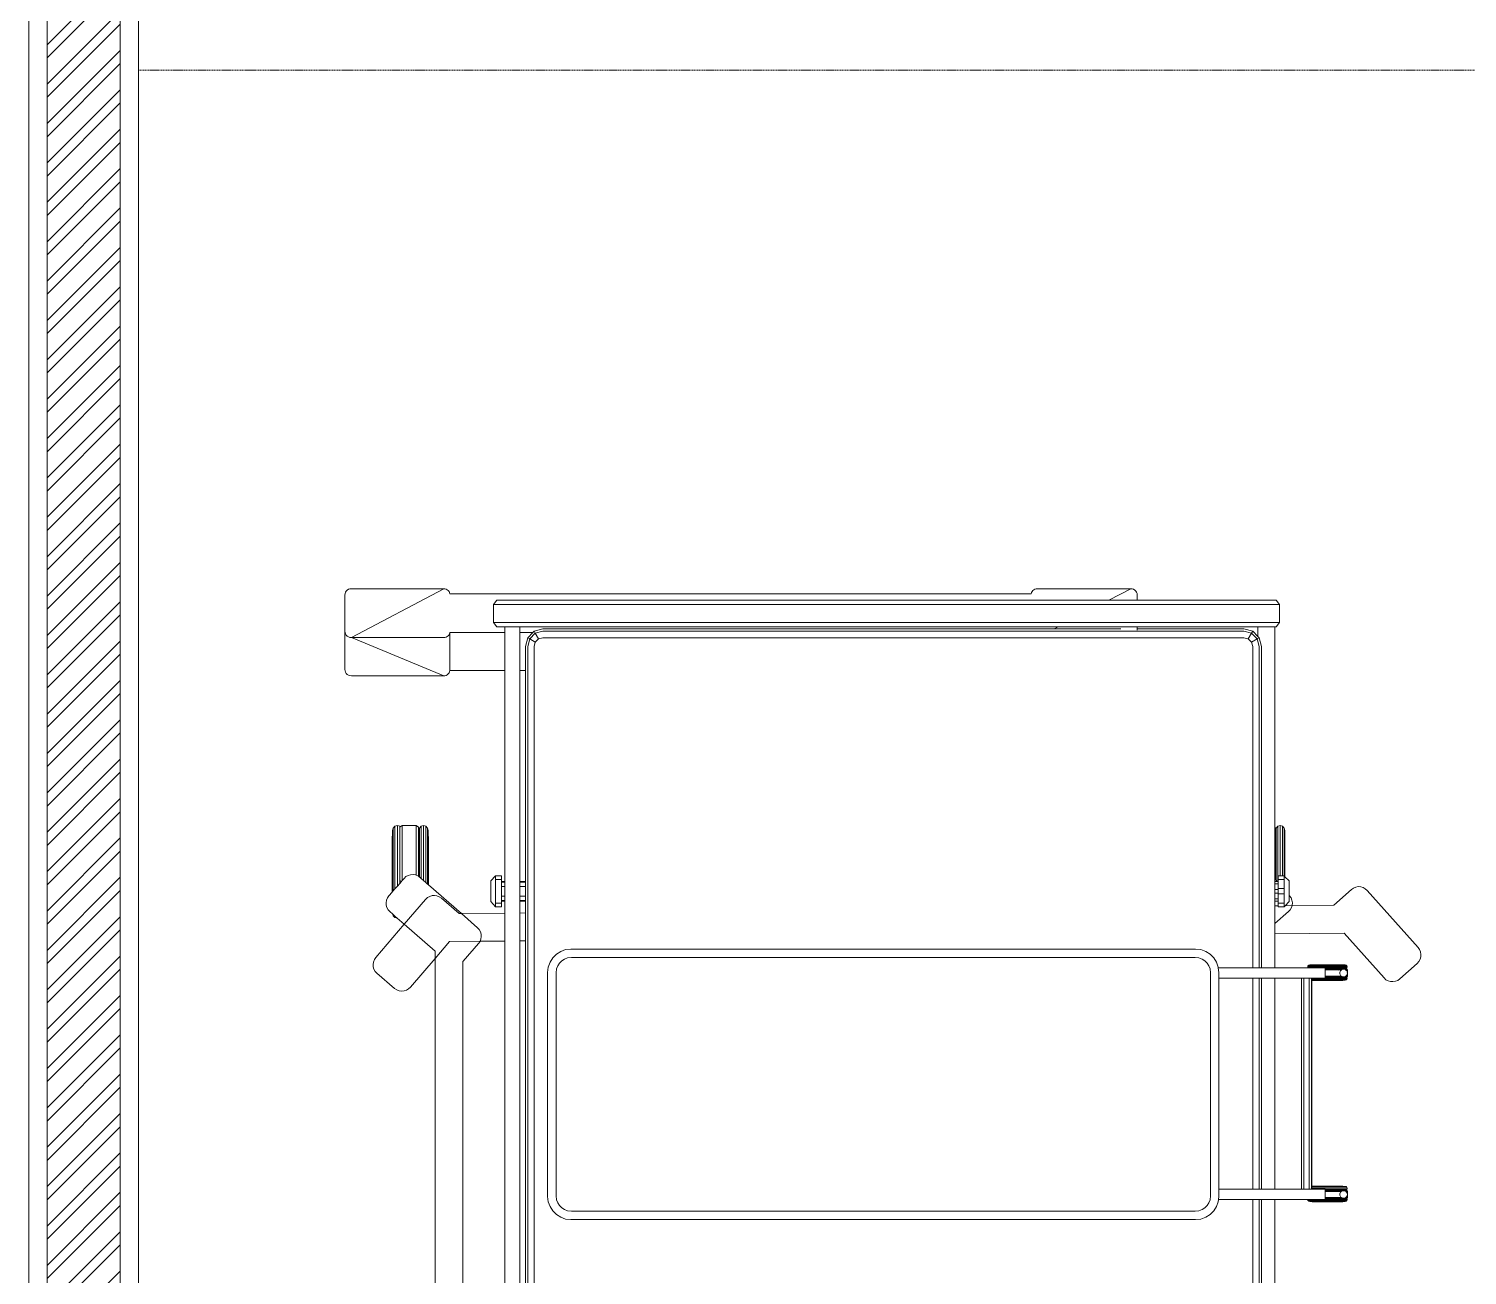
# Model space of a CAD drawing. Header units: millimetres. Extents: x -280308 to 6402717, y -14 to 2073074.
# Drawn here: x -24617 to -22648, y 408299 to 410005 of the extents above; entities that cross this region are included whole.
import ezdxf

# ---------------------------------------------------------------- set-up
doc = ezdxf.new("R2010")
doc.units = ezdxf.units.MM
doc.linetypes.add('DASHED2', pattern=[0.375, 0.25, -0.125])
doc.layers.get('0').update_dxf_attribs({"lineweight": 0})
for name, color, linetype, lineweight in [('A-ALINE-3', 111, 'Continuous', 15), ('A-ALINE-6', 117, 'Continuous', 9), ('A-FURN-EQPM', 177, 'Continuous', 0)]:
    doc.layers.add(name, color=color, linetype=linetype, lineweight=lineweight)
doc.layers.add('A-FILL-1', color=7, linetype='Continuous', lineweight=0, true_color=0x454545)

# ---------------------------------------------------------------- blocks, each defined once
blk = doc.blocks.new('A$C7a9db0a0')
at = {"layer": 'A-FILL-1', "ltscale": 0.25}
h = blk.add_hatch(dxfattribs=at)
h.set_pattern_fill('ANSI32', color=256, scale=4, angle=180)
h.set_pattern_definition([(225, (126101.01, -40282.77), (26.940768, -26.940768), []), (225, (126083.05, -40282.77), (26.940768, -26.940768), [])])
h.paths.add_polyline_path([(21422.8, -19361), (21422.8, -15261), (21522.8, -15261), (21522.8, -19361)])
at = {"color": 0, "linetype": 'DASHED2', "lineweight": -2, "ltscale": 6}
blk.add_lwpolyline([(23517.8, -16311), (21547.8, -16311), (21547.8, -19361), (23517.8, -19361)], close=True, dxfattribs=at)
at = {"layer": 'A-ALINE-3', "linetype": 'Continuous'}
blk.add_lwpolyline([(21422.8, -19361), (21422.8, -15261), (21522.8, -15261), (21522.8, -19361)], close=True, dxfattribs=at)
at = {"layer": 'A-ALINE-6'}
blk.add_lwpolyline([(21397.8, -19361), (21397.8, -15261), (21547.8, -15261), (21547.8, -19361)], close=True, dxfattribs=at)
blk = doc.blocks.new('A$C872eac23')
at = {"color": 0, "linetype": 'ByBlock', "lineweight": -2}
for p, q in [((-0.4909, -2.1111), (-0.4909, -0.0817)), ((-0.4821, -2.1111), (-0.4821, -0.0817)), ((0.5013, -0.0817), (0.5013, -1.3546)), ((0.5101, -0.0817), (0.5101, -1.3546)), ((0.5133, -0.0817), (0.5133, -1.3546)), ((-0.5224, -0.4326), (-0.5224, -1.7081)), ((-0.5019, -0.4326), (-0.5019, -1.7083)), ((-0.4941, -0.4326), (-0.4941, -1.7084)), ((-0.6176, -0.543), (-0.6176, -1.6843)), ((0.5317, -1.3546), (0.5317, -1.1233)), ((-0.5795, -1.2092), (-0.5795, -1.6803)), ((-0.4566, -1.3388), (-0.4516, -1.3338)), ((-0.4516, -1.3338), (-0.4457, -1.3301)), ((-0.4457, -1.3301), (-0.439, -1.3277)), ((-0.439, -1.3277), (-0.4317, -1.3268)), ((-0.431, -1.3383), (-0.4364, -1.3389)), ((-0.4317, -1.3268), (0.4231, -1.3268)), ((0.4225, -1.3383), (-0.431, -1.3383)), ((0.4278, -1.3389), (0.4225, -1.3383)), ((0.4231, -1.3268), (0.4304, -1.3277)), ((0.4304, -1.3277), (0.4371, -1.3301)), ((0.4371, -1.3301), (0.443, -1.3338)), ((0.443, -1.3338), (0.448, -1.3388)), ((-0.4636, -1.3587), (-0.4627, -1.3514)), ((-0.4627, -1.3514), (-0.4603, -1.3447)), ((-0.4603, -1.3447), (-0.4566, -1.3388)), ((-0.4514, -1.354), (-0.4521, -1.3593)), ((-0.4499, -1.3498), (-0.4514, -1.354)), ((-0.4475, -1.346), (-0.4499, -1.3498)), ((-0.4444, -1.3429), (-0.4475, -1.346)), ((-0.4406, -1.3405), (-0.4444, -1.3429)), ((-0.4364, -1.3389), (-0.4406, -1.3405)), ((0.432, -1.3405), (0.4278, -1.3389)), ((0.4358, -1.3429), (0.432, -1.3405)), ((0.4389, -1.346), (0.4358, -1.3429)), ((0.4413, -1.3498), (0.4389, -1.346)), ((0.4429, -1.354), (0.4413, -1.3498)), ((0.4435, -1.3593), (0.4429, -1.354)), ((0.448, -1.3388), (0.4517, -1.3447)), ((0.4517, -1.3447), (0.4541, -1.3514)), ((0.4545, -1.3546), (0.4541, -1.3514)), ((0.4545, -1.3546), (0.455, -1.3587)), ((0.5013, -1.3546), (0.4545, -1.3546)), ((0.5101, -1.3546), (0.5013, -1.3546)), ((0.5133, -1.3546), (0.5101, -1.3546)), ((0.5317, -1.3546), (0.5133, -1.3546)), ((0.5767, -1.3546), (0.5317, -1.3546)), ((0.577, -1.353), (0.5766, -1.3544)), ((0.5766, -1.3544), (0.5767, -1.3546)), ((0.5821, -1.3544), (0.5766, -1.3544)), ((0.582, -1.3546), (0.5767, -1.3546)), ((0.578, -1.352), (0.577, -1.353)), ((0.577, -1.353), (0.6302, -1.353)), ((0.5781, -1.352), (0.578, -1.352)), ((0.5793, -1.3517), (0.5781, -1.352)), ((0.5781, -1.352), (0.629, -1.352)), ((0.5828, -1.3517), (0.5793, -1.3517)), ((0.582, -1.3546), (0.5821, -1.3544)), ((0.5822, -1.3546), (0.582, -1.3546)), ((0.5821, -1.3544), (0.5822, -1.3544)), ((0.5822, -1.3544), (0.6306, -1.3543)), ((0.5822, -1.3544), (0.5822, -1.3546)), ((0.5822, -1.3546), (0.6005, -1.3546)), ((0.583, -1.3513), (0.5828, -1.3517)), ((0.5828, -1.3517), (0.6247, -1.3516)), ((0.6245, -1.3512), (0.583, -1.3513)), ((0.6005, -1.3546), (0.6005, -1.3557)), ((0.6005, -1.3557), (0.6005, -1.356)), ((0.6005, -1.3557), (0.6302, -1.3557)), ((0.6005, -1.356), (0.6005, -1.3572)), ((0.6005, -1.3572), (0.6005, -1.3654)), ((0.6189, -1.3572), (0.6005, -1.3572)), ((0.6085, -1.3559), (0.6099, -1.3559)), ((0.6129, -1.3559), (0.6149, -1.3559)), ((0.617, -1.3559), (0.6191, -1.3559)), ((0.6189, -1.3572), (0.6227, -1.3571)), ((0.6271, -1.3559), (0.6205, -1.3559)), ((0.6214, -1.3584), (0.622, -1.3576)), ((0.622, -1.3576), (0.6227, -1.3571)), ((0.6227, -1.3571), (0.6228, -1.357)), ((0.6228, -1.357), (0.6237, -1.3565)), ((0.6237, -1.3565), (0.6247, -1.3562)), ((0.6247, -1.3516), (0.6245, -1.3512)), ((0.6247, -1.3516), (0.6277, -1.3516)), ((0.6247, -1.3562), (0.6257, -1.3561)), ((0.6257, -1.3561), (0.6267, -1.3562)), ((0.6257, -1.3561), (0.6257, -1.3561)), ((0.6267, -1.3562), (0.6277, -1.3565)), ((0.6287, -1.3559), (0.6275, -1.3559)), ((0.6277, -1.3516), (0.6278, -1.3516)), ((0.6277, -1.3516), (0.6277, -1.3516)), ((0.6277, -1.3565), (0.6286, -1.357)), ((0.6278, -1.3516), (0.629, -1.352)), ((0.6288, -1.3572), (0.6286, -1.357)), ((0.6288, -1.3572), (0.6289, -1.3572)), ((0.6288, -1.3572), (0.6293, -1.3576)), ((0.6289, -1.3572), (0.6293, -1.3576)), ((0.6289, -1.3572), (0.631, -1.3572)), ((0.629, -1.352), (0.6292, -1.352)), ((0.6291, -1.3559), (0.6297, -1.3559)), ((0.6292, -1.352), (0.6302, -1.353)), ((0.6293, -1.3576), (0.63, -1.3584)), ((0.63, -1.3559), (0.6298, -1.3559)), ((0.6302, -1.3557), (0.63, -1.3559)), ((0.6301, -1.3559), (0.63, -1.3559)), ((0.6305, -1.3593), (0.63, -1.3584)), ((0.631, -1.3572), (0.6301, -1.3559)), ((0.6302, -1.353), (0.6306, -1.3543)), ((0.6306, -1.3543), (0.6302, -1.3557)), ((0.631, -1.3572), (0.631, -1.3654)), ((-0.4636, -1.6652), (-0.4636, -1.3587)), ((-0.4521, -1.3593), (-0.4521, -1.6646)), ((0.4435, -1.6646), (0.4435, -1.3593)), ((0.455, -1.3587), (0.455, -1.3687)), ((0.455, -1.6575), (0.455, -1.3687)), ((0.455, -1.3687), (0.5013, -1.3687)), ((0.5013, -1.6575), (0.5013, -1.3687)), ((0.5013, -1.3687), (0.5101, -1.3687)), ((0.5101, -1.6575), (0.5101, -1.3687)), ((0.5101, -1.3687), (0.5133, -1.3687)), ((0.5133, -1.6575), (0.5133, -1.3687)), ((0.5133, -1.3687), (0.5317, -1.3687)), ((0.5317, -1.6575), (0.5317, -1.3687)), ((0.5317, -1.3687), (0.5679, -1.3687)), ((0.5679, -1.3687), (0.5679, -1.6573)), ((0.5679, -1.3687), (0.5683, -1.3687)), ((0.5683, -1.3687), (0.5683, -1.6573)), ((0.5714, -1.3687), (0.5683, -1.3687)), ((0.5714, -1.3687), (0.5714, -1.6573)), ((0.5714, -1.3687), (0.5786, -1.3687)), ((0.5786, -1.3687), (0.5786, -1.6573)), ((0.5786, -1.3687), (0.5818, -1.3687)), ((0.5818, -1.3687), (0.5818, -1.6573)), ((0.5818, -1.3687), (0.5822, -1.3687)), ((0.5822, -1.3697), (0.5822, -1.3687)), ((0.5822, -1.3687), (0.6005, -1.3687)), ((0.5822, -1.3697), (0.6306, -1.3696)), ((0.5822, -1.3711), (0.5822, -1.3697)), ((0.5822, -1.3711), (0.6302, -1.371)), ((0.5822, -1.3721), (0.5822, -1.3711)), ((0.5822, -1.3721), (0.6291, -1.372)), ((0.5822, -1.3724), (0.5822, -1.3721)), ((0.5822, -1.6547), (0.5822, -1.3724)), ((0.5822, -1.3724), (0.583, -1.3724)), ((0.583, -1.3724), (0.583, -1.3725)), ((0.6246, -1.3724), (0.583, -1.3724)), ((0.583, -1.3725), (0.6245, -1.3725)), ((0.6005, -1.3654), (0.6005, -1.3667)), ((0.6189, -1.3654), (0.6005, -1.3654)), ((0.6005, -1.3667), (0.6005, -1.3669)), ((0.6005, -1.3667), (0.6253, -1.3667)), ((0.6005, -1.3669), (0.6005, -1.3673)), ((0.6005, -1.3669), (0.6253, -1.3669)), ((0.6005, -1.3673), (0.629, -1.3672)), ((0.6005, -1.3673), (0.6005, -1.3683)), ((0.6005, -1.3683), (0.6302, -1.3682)), ((0.6005, -1.3683), (0.6005, -1.3687)), ((0.6228, -1.3655), (0.6189, -1.3654)), ((0.6205, -1.3613), (0.6206, -1.3603)), ((0.6206, -1.3623), (0.6205, -1.3613)), ((0.6206, -1.3603), (0.6209, -1.3593)), ((0.6209, -1.3633), (0.6206, -1.3623)), ((0.6209, -1.3593), (0.6214, -1.3584)), ((0.6214, -1.3642), (0.6209, -1.3633)), ((0.6221, -1.3649), (0.6214, -1.3642)), ((0.6228, -1.3655), (0.6221, -1.3649)), ((0.6228, -1.3656), (0.6228, -1.3655)), ((0.6237, -1.3661), (0.6228, -1.3656)), ((0.6247, -1.3663), (0.6237, -1.3661)), ((0.6246, -1.3724), (0.6245, -1.3725)), ((0.6246, -1.3724), (0.6277, -1.3724)), ((0.6257, -1.3664), (0.6247, -1.3663)), ((0.6253, -1.3667), (0.6253, -1.3669)), ((0.6253, -1.3667), (0.6301, -1.3667)), ((0.6253, -1.3669), (0.6278, -1.3669)), ((0.6257, -1.3664), (0.6267, -1.3663)), ((0.6277, -1.3661), (0.6267, -1.3663)), ((0.6286, -1.3656), (0.6277, -1.3661)), ((0.6278, -1.3723), (0.6277, -1.3724)), ((0.6278, -1.3669), (0.629, -1.3672)), ((0.6279, -1.3724), (0.6278, -1.3723)), ((0.6291, -1.372), (0.6279, -1.3724)), ((0.6286, -1.3656), (0.6289, -1.3654)), ((0.6288, -1.3654), (0.6286, -1.3656)), ((0.6294, -1.3649), (0.6288, -1.3654)), ((0.6288, -1.3654), (0.6289, -1.3654)), ((0.6289, -1.3654), (0.6304, -1.3654)), ((0.629, -1.3672), (0.6292, -1.3672)), ((0.6291, -1.372), (0.6292, -1.372)), ((0.6292, -1.3672), (0.6302, -1.3682)), ((0.6302, -1.371), (0.6292, -1.372)), ((0.63, -1.3641), (0.6294, -1.3649)), ((0.6305, -1.3633), (0.63, -1.3641)), ((0.631, -1.3654), (0.6301, -1.3667)), ((0.6302, -1.3682), (0.6306, -1.3696)), ((0.6306, -1.3696), (0.6302, -1.371)), ((0.631, -1.3654), (0.6304, -1.3654)), ((0.6308, -1.3603), (0.6305, -1.3593)), ((0.6308, -1.3623), (0.6305, -1.3633)), ((0.6309, -1.3613), (0.6308, -1.3603)), ((0.6308, -1.3623), (0.6309, -1.3613)), ((-0.6972, -1.664), (-0.673, -1.6432)), ((-0.673, -1.6432), (-0.6701, -1.6413)), ((-0.6701, -1.6413), (-0.6669, -1.64)), ((-0.6669, -1.64), (-0.6636, -1.6396)), ((-0.6636, -1.6396), (-0.6602, -1.6398)), ((-0.6602, -1.6398), (-0.657, -1.6408)), ((-0.657, -1.6408), (-0.654, -1.6425)), ((-0.654, -1.6425), (-0.6514, -1.6449)), ((-0.6514, -1.6449), (-0.6176, -1.6843)), ((0.6837, -1.6552), (0.6867, -1.6536)), ((0.6867, -1.6536), (0.69, -1.6527)), ((0.69, -1.6527), (0.6933, -1.6525)), ((0.6933, -1.6525), (0.6967, -1.653)), ((0.6967, -1.653), (0.6999, -1.6543)), ((-0.7025, -1.6761), (-0.7023, -1.6728)), ((-0.7023, -1.6728), (-0.7013, -1.6695)), ((-0.7013, -1.6695), (-0.6996, -1.6665)), ((-0.6996, -1.6665), (-0.6972, -1.664)), ((-0.4627, -1.6725), (-0.4636, -1.6652)), ((-0.4603, -1.6793), (-0.4627, -1.6725)), ((-0.4521, -1.6646), (-0.4514, -1.6699)), ((-0.4514, -1.6699), (-0.4499, -1.6742)), ((0.4413, -1.6742), (0.4429, -1.6699)), ((0.4429, -1.6699), (0.4435, -1.6646)), ((0.4541, -1.6725), (0.4517, -1.6793)), ((0.4541, -1.6725), (0.4542, -1.6716)), ((0.455, -1.6652), (0.4542, -1.6716)), ((0.4542, -1.6716), (0.5013, -1.6716)), ((0.455, -1.6575), (0.455, -1.6652)), ((0.5013, -1.6575), (0.455, -1.6575)), ((0.5101, -1.6575), (0.5013, -1.6575)), ((0.5013, -2.1111), (0.5013, -1.6716)), ((0.5013, -1.6716), (0.5101, -1.6716)), ((0.5133, -1.6575), (0.5101, -1.6575)), ((0.5101, -2.1111), (0.5101, -1.6716)), ((0.5101, -1.6716), (0.5133, -1.6716)), ((0.5317, -1.6575), (0.5133, -1.6575)), ((0.5133, -2.1111), (0.5133, -1.6716)), ((0.5133, -1.6716), (0.5317, -1.6716)), ((0.5766, -1.6575), (0.5317, -1.6575)), ((0.5317, -1.7181), (0.5317, -1.6716)), ((0.5769, -1.6716), (0.5317, -1.6716)), ((0.5679, -1.6573), (0.5683, -1.6573)), ((0.5714, -1.6573), (0.5683, -1.6573)), ((0.5714, -1.6573), (0.5766, -1.6573)), ((0.5766, -1.6573), (0.5766, -1.6574)), ((0.5766, -1.6573), (0.5786, -1.6573)), ((0.5766, -1.6574), (0.5766, -1.6575)), ((0.5766, -1.6574), (0.5821, -1.6574)), ((0.5821, -1.6575), (0.5766, -1.6575)), ((0.5769, -1.6716), (0.5766, -1.6727)), ((0.5766, -1.6727), (0.6306, -1.6726)), ((0.5766, -1.6727), (0.577, -1.6741)), ((0.5769, -1.6716), (0.6005, -1.6716)), ((0.5818, -1.6573), (0.5786, -1.6573)), ((0.5818, -1.6573), (0.5822, -1.6573)), ((0.5821, -1.6575), (0.5821, -1.6574)), ((0.5821, -1.6574), (0.5822, -1.6574)), ((0.5822, -1.6575), (0.5821, -1.6575)), ((0.5822, -1.655), (0.5822, -1.6547)), ((0.5822, -1.6547), (0.5828, -1.6547)), ((0.5822, -1.656), (0.5822, -1.655)), ((0.5822, -1.655), (0.629, -1.655)), ((0.5822, -1.6573), (0.5822, -1.656)), ((0.5822, -1.656), (0.6302, -1.656)), ((0.5822, -1.6574), (0.6306, -1.6573)), ((0.5822, -1.6574), (0.5822, -1.6575)), ((0.5822, -1.6575), (0.6005, -1.6575)), ((0.583, -1.6543), (0.5828, -1.6547)), ((0.5828, -1.6547), (0.6247, -1.6546)), ((0.6245, -1.6542), (0.583, -1.6543)), ((0.6005, -1.6575), (0.6005, -1.6587)), ((0.6005, -1.6587), (0.6005, -1.659)), ((0.6005, -1.6587), (0.6302, -1.6587)), ((0.6005, -1.659), (0.6005, -1.6602)), ((0.6005, -1.6602), (0.6005, -1.6685)), ((0.6189, -1.6602), (0.6005, -1.6602)), ((0.6189, -1.6684), (0.6005, -1.6685)), ((0.6005, -1.6685), (0.6005, -1.6697)), ((0.6005, -1.6697), (0.6005, -1.6699)), ((0.6005, -1.6697), (0.6253, -1.6697)), ((0.6005, -1.6699), (0.6005, -1.6703)), ((0.6005, -1.6699), (0.6253, -1.6699)), ((0.6005, -1.6703), (0.6005, -1.6713)), ((0.6005, -1.6703), (0.629, -1.6703)), ((0.6005, -1.6713), (0.6005, -1.6716)), ((0.6005, -1.6713), (0.6302, -1.6713)), ((0.6085, -1.659), (0.6099, -1.659)), ((0.6129, -1.659), (0.6149, -1.659)), ((0.617, -1.6589), (0.6191, -1.6589)), ((0.6189, -1.6602), (0.6227, -1.6601)), ((0.6228, -1.6685), (0.6189, -1.6684)), ((0.6271, -1.6589), (0.6205, -1.6589)), ((0.6205, -1.6643), (0.6206, -1.6633)), ((0.6206, -1.6653), (0.6205, -1.6643)), ((0.6206, -1.6633), (0.6209, -1.6623)), ((0.6209, -1.6663), (0.6206, -1.6653)), ((0.6209, -1.6623), (0.6214, -1.6614)), ((0.6214, -1.6672), (0.6209, -1.6663)), ((0.6214, -1.6614), (0.622, -1.6606)), ((0.6221, -1.668), (0.6214, -1.6672)), ((0.622, -1.6606), (0.6227, -1.6601)), ((0.6228, -1.6685), (0.6221, -1.668)), ((0.6227, -1.6601), (0.6228, -1.66)), ((0.6228, -1.66), (0.6237, -1.6595)), ((0.6228, -1.6686), (0.6228, -1.6685)), ((0.6237, -1.6691), (0.6228, -1.6686)), ((0.6237, -1.6595), (0.6247, -1.6592)), ((0.6247, -1.6694), (0.6237, -1.6691)), ((0.6247, -1.6546), (0.6245, -1.6542)), ((0.6247, -1.6546), (0.6277, -1.6546)), ((0.6247, -1.6592), (0.6257, -1.6591)), ((0.6257, -1.6695), (0.6247, -1.6694)), ((0.6253, -1.6697), (0.6253, -1.6699)), ((0.6253, -1.6697), (0.6301, -1.6697)), ((0.6253, -1.6699), (0.6277, -1.6699)), ((0.6257, -1.6591), (0.6267, -1.6592)), ((0.6257, -1.6591), (0.6257, -1.6591)), ((0.6257, -1.6695), (0.6267, -1.6694)), ((0.6263, -1.719), (0.6811, -1.6576)), ((0.6267, -1.6592), (0.6277, -1.6595)), ((0.6277, -1.6691), (0.6267, -1.6694)), ((0.6287, -1.6589), (0.6275, -1.6589)), ((0.6277, -1.6546), (0.6278, -1.6546)), ((0.6277, -1.6546), (0.6277, -1.6546)), ((0.6277, -1.6595), (0.6286, -1.66)), ((0.6286, -1.6686), (0.6277, -1.6691)), ((0.6278, -1.6699), (0.6277, -1.6699)), ((0.6278, -1.6546), (0.629, -1.655)), ((0.6278, -1.6699), (0.6278, -1.6699)), ((0.6278, -1.6699), (0.629, -1.6703)), ((0.6288, -1.6602), (0.6286, -1.66)), ((0.6286, -1.6686), (0.6289, -1.6684)), ((0.6288, -1.6684), (0.6286, -1.6686)), ((0.6288, -1.6602), (0.6289, -1.6602)), ((0.6288, -1.6602), (0.6293, -1.6606)), ((0.6294, -1.6679), (0.6288, -1.6684)), ((0.6288, -1.6684), (0.6289, -1.6684)), ((0.6289, -1.6602), (0.6293, -1.6606)), ((0.6289, -1.6602), (0.631, -1.6602)), ((0.6289, -1.6684), (0.6304, -1.6684)), ((0.6292, -1.655), (0.629, -1.655)), ((0.629, -1.6703), (0.6292, -1.6703)), ((0.6291, -1.6589), (0.6297, -1.6589)), ((0.6292, -1.655), (0.6302, -1.656)), ((0.6292, -1.6703), (0.6302, -1.6713)), ((0.6293, -1.6606), (0.63, -1.6614)), ((0.63, -1.6672), (0.6294, -1.6679)), ((0.63, -1.6589), (0.6298, -1.6589)), ((0.6302, -1.6587), (0.63, -1.6589)), ((0.6301, -1.6589), (0.63, -1.6589)), ((0.6305, -1.6623), (0.63, -1.6614)), ((0.6305, -1.6663), (0.63, -1.6672)), ((0.631, -1.6602), (0.6301, -1.6589)), ((0.631, -1.6684), (0.6301, -1.6697)), ((0.6302, -1.656), (0.6306, -1.6573)), ((0.6306, -1.6573), (0.6302, -1.6587)), ((0.6302, -1.6713), (0.6306, -1.6726)), ((0.6306, -1.6726), (0.6302, -1.674)), ((0.631, -1.6684), (0.6304, -1.6684)), ((0.6308, -1.6633), (0.6305, -1.6623)), ((0.6308, -1.6653), (0.6305, -1.6663)), ((0.6309, -1.6643), (0.6308, -1.6633)), ((0.6308, -1.6653), (0.6309, -1.6643)), ((0.631, -1.6602), (0.631, -1.6684)), ((0.6811, -1.6576), (0.6837, -1.6552)), ((0.6999, -1.6543), (0.7028, -1.6563)), ((0.7028, -1.6563), (0.7265, -1.6775)), ((-0.702, -1.6794), (-0.7025, -1.6761)), ((-0.7008, -1.6827), (-0.702, -1.6794)), ((-0.6988, -1.6856), (-0.7008, -1.6827)), ((-0.6598, -1.731), (-0.6988, -1.6856)), ((-0.6176, -1.6843), (-0.5978, -1.7074)), ((-0.6176, -1.6941), (-0.6176, -1.6843)), ((-0.5795, -1.6803), (-0.5794, -1.6804)), ((-0.5794, -1.6804), (-0.5793, -1.6805)), ((-0.5794, -1.6804), (-0.5794, -1.6804)), ((-0.5793, -1.6805), (-0.5792, -1.6806)), ((-0.5792, -1.6806), (-0.5791, -1.6807)), ((-0.5792, -1.6806), (-0.5792, -1.6806)), ((-0.5791, -1.6807), (-0.5581, -1.7047)), ((-0.5791, -1.6807), (-0.5791, -1.6807)), ((-0.4566, -1.6852), (-0.4603, -1.6793)), ((-0.4516, -1.6901), (-0.4566, -1.6852)), ((-0.4457, -1.6939), (-0.4516, -1.6901)), ((-0.4499, -1.6742), (-0.4475, -1.6779)), ((-0.4475, -1.6779), (-0.4444, -1.6811)), ((-0.4444, -1.6811), (-0.4406, -1.6835)), ((-0.4406, -1.6835), (-0.4364, -1.685)), ((-0.4364, -1.685), (-0.431, -1.6856)), ((-0.431, -1.6856), (0.4225, -1.6856)), ((0.4225, -1.6856), (0.4278, -1.685)), ((0.4278, -1.685), (0.432, -1.6835)), ((0.432, -1.6835), (0.4358, -1.6811)), ((0.4358, -1.6811), (0.4389, -1.6779)), ((0.443, -1.6901), (0.4371, -1.6939)), ((0.4389, -1.6779), (0.4413, -1.6742)), ((0.448, -1.6852), (0.443, -1.6901)), ((0.4517, -1.6793), (0.448, -1.6852)), ((0.577, -1.6741), (0.6302, -1.674)), ((0.577, -1.6741), (0.578, -1.6751)), ((0.5782, -1.6751), (0.578, -1.6751)), ((0.5782, -1.6751), (0.6291, -1.675)), ((0.5782, -1.6751), (0.5794, -1.6754)), ((0.5794, -1.6754), (0.583, -1.6754)), ((0.583, -1.6754), (0.583, -1.6756)), ((0.583, -1.6754), (0.6246, -1.6754)), ((0.583, -1.6756), (0.6245, -1.6755)), ((0.6246, -1.6754), (0.6245, -1.6755)), ((0.6246, -1.6754), (0.6279, -1.6754)), ((0.6291, -1.675), (0.6279, -1.6754)), ((0.6292, -1.675), (0.6291, -1.675)), ((0.6302, -1.674), (0.6292, -1.675)), ((0.7265, -1.6775), (0.7288, -1.6801)), ((0.7288, -1.6801), (0.7305, -1.6831)), ((0.7311, -1.6931), (0.7298, -1.6963)), ((0.7305, -1.6831), (0.7314, -1.6864)), ((0.7316, -1.6898), (0.7311, -1.6931)), ((0.7314, -1.6864), (0.7316, -1.6898)), ((-0.6598, -1.731), (-0.6176, -1.6941)), ((-0.5978, -1.7074), (-0.556, -1.7078)), ((-0.5581, -1.7047), (-0.5561, -1.7076)), ((-0.5561, -1.7076), (-0.556, -1.7078)), ((-0.5224, -1.7081), (-0.556, -1.7078)), ((-0.556, -1.7078), (-0.5549, -1.7108)), ((-0.5549, -1.7108), (-0.5544, -1.7141)), ((-0.5224, -1.7081), (-0.5224, -1.7462)), ((-0.5019, -1.7083), (-0.4941, -1.7084)), ((-0.5019, -1.7083), (-0.5019, -1.7464)), ((-0.4941, -1.7084), (-0.4941, -1.7465)), ((-0.439, -1.6963), (-0.4457, -1.6939)), ((-0.4317, -1.6971), (-0.439, -1.6963)), ((0.4231, -1.6971), (-0.4317, -1.6971)), ((0.4304, -1.6963), (0.4231, -1.6971)), ((0.4371, -1.6939), (0.4304, -1.6963)), ((0.7277, -1.6992), (0.658, -1.7773)), ((0.7298, -1.6963), (0.7277, -1.6992)), ((-0.6695, -1.7395), (-0.6598, -1.731)), ((-0.6306, -1.7651), (-0.6598, -1.731)), ((-0.5596, -1.7263), (-0.5817, -1.7456)), ((-0.5572, -1.7237), (-0.5596, -1.7263)), ((-0.5555, -1.7207), (-0.5572, -1.7237)), ((-0.5546, -1.7175), (-0.5555, -1.7207)), ((-0.5544, -1.7141), (-0.5546, -1.7175)), ((0.5317, -1.7181), (0.6263, -1.719)), ((0.5317, -1.7319), (0.5317, -1.7181)), ((0.5317, -1.7319), (0.5504, -1.7483)), ((0.5317, -1.7563), (0.5317, -1.7319)), ((-0.6836, -1.7539), (-0.6819, -1.7509)), ((-0.6819, -1.7509), (-0.6796, -1.7483)), ((-0.6796, -1.7483), (-0.6754, -1.7447)), ((-0.6754, -1.7447), (-0.6749, -1.7426)), ((-0.6754, -1.7447), (-0.6749, -1.7442)), ((-0.6749, -1.7426), (-0.6726, -1.7403)), ((-0.6749, -1.7442), (-0.6726, -1.7421)), ((-0.6749, -1.7426), (-0.6749, -1.7442)), ((-0.6726, -1.7403), (-0.6695, -1.7395)), ((-0.6726, -1.7421), (-0.6695, -1.7395)), ((-0.6726, -1.7403), (-0.6726, -1.7421)), ((-0.5817, -1.7456), (-0.6268, -1.7851)), ((-0.5848, -1.746), (-0.609, -1.7667)), ((-0.5847, -1.7459), (-0.5848, -1.746)), ((-0.5848, -1.746), (-0.5848, -1.746)), ((-0.5846, -1.7458), (-0.5847, -1.7459)), ((-0.5847, -1.7459), (-0.5847, -1.7459)), ((-0.5845, -1.7457), (-0.5846, -1.7458)), ((-0.5844, -1.7456), (-0.5845, -1.7457)), ((-0.5845, -1.7457), (-0.5845, -1.7457)), ((-0.5817, -1.7456), (-0.5844, -1.7456)), ((-0.5817, -1.7456), (-0.5224, -1.7462)), ((-0.5224, -1.7462), (-0.5224, -1.7626)), ((-0.5019, -1.7464), (-0.4941, -1.7465)), ((-0.5019, -1.7464), (-0.5019, -1.7626)), ((-0.4941, -1.7465), (-0.4941, -1.7626)), ((0.5504, -1.7483), (0.5528, -1.7509)), ((0.5528, -1.7509), (0.5545, -1.7539)), ((-0.6848, -1.7605), (-0.6846, -1.7571)), ((-0.6843, -1.7638), (-0.6848, -1.7605)), ((-0.6846, -1.7571), (-0.6836, -1.7539)), ((-0.683, -1.767), (-0.6843, -1.7638)), ((-0.681, -1.7699), (-0.683, -1.767)), ((-0.6766, -1.775), (-0.681, -1.7699)), ((-0.628, -1.7675), (-0.6306, -1.7651)), ((-0.625, -1.7692), (-0.628, -1.7675)), ((-0.6218, -1.7702), (-0.625, -1.7692)), ((-0.6185, -1.7704), (-0.6218, -1.7702)), ((-0.6151, -1.77), (-0.6185, -1.7704)), ((-0.6119, -1.7687), (-0.6151, -1.77)), ((-0.609, -1.7667), (-0.6119, -1.7687)), ((-0.5348, -1.7551), (-0.5416, -1.762)), ((-0.5416, -1.762), (-0.5416, -1.7903)), ((-0.5267, -1.7551), (-0.5348, -1.7551)), ((-0.5348, -1.7551), (-0.5348, -1.76)), ((-0.5267, -1.76), (-0.5348, -1.76)), ((-0.5348, -1.76), (-0.5348, -1.7922)), ((-0.5267, -1.7551), (-0.5267, -1.76)), ((-0.5267, -1.7626), (-0.5267, -1.76)), ((-0.5224, -1.7626), (-0.5267, -1.7626)), ((-0.5267, -1.7626), (-0.5267, -1.7634)), ((-0.5267, -1.7634), (-0.5224, -1.7634)), ((-0.5267, -1.7694), (-0.5267, -1.7634)), ((-0.5224, -1.7694), (-0.5267, -1.7694)), ((-0.5267, -1.7694), (-0.5267, -1.7829)), ((-0.5224, -1.7626), (-0.5224, -1.7634)), ((-0.5224, -1.7634), (-0.5224, -1.7694)), ((-0.5224, -1.7694), (-0.5224, -1.7829)), ((-0.4941, -1.7626), (-0.5019, -1.7626)), ((-0.5019, -1.7634), (-0.5019, -1.7626)), ((-0.5019, -1.7634), (-0.4941, -1.7634)), ((-0.5019, -1.7694), (-0.5019, -1.7634)), ((-0.4941, -1.7694), (-0.5019, -1.7694)), ((-0.5019, -1.7829), (-0.5019, -1.7694)), ((-0.4941, -1.7626), (-0.4941, -1.7634)), ((-0.4941, -1.7634), (-0.4941, -1.7694)), ((-0.4941, -1.7694), (-0.4941, -1.7829)), ((0.5363, -1.7563), (0.5317, -1.7563)), ((0.5317, -1.7626), (0.5317, -1.7563)), ((0.5363, -1.7626), (0.5317, -1.7626)), ((0.5317, -1.7658), (0.5317, -1.7626)), ((0.5317, -1.7658), (0.5363, -1.7658)), ((0.5317, -1.7738), (0.5317, -1.7658)), ((0.5444, -1.7551), (0.5363, -1.7551)), ((0.5363, -1.7563), (0.5363, -1.7551)), ((0.5363, -1.76), (0.5363, -1.7563)), ((0.5363, -1.76), (0.5363, -1.7626)), ((0.5363, -1.76), (0.5444, -1.76)), ((0.5363, -1.7626), (0.5363, -1.7658)), ((0.5363, -1.7725), (0.5363, -1.7658)), ((0.5456, -1.7564), (0.5444, -1.7551)), ((0.5444, -1.7551), (0.5444, -1.76)), ((0.5444, -1.76), (0.5444, -1.7725)), ((0.5511, -1.762), (0.5456, -1.7564)), ((0.5552, -1.7565), (0.5456, -1.7564)), ((0.5511, -1.7708), (0.5511, -1.762)), ((0.5519, -1.7699), (0.5511, -1.7708)), ((0.5511, -1.7903), (0.5511, -1.7708)), ((0.5539, -1.767), (0.5519, -1.7699)), ((0.5551, -1.7638), (0.5539, -1.767)), ((0.5545, -1.7539), (0.5552, -1.7565)), ((0.5556, -1.7605), (0.5551, -1.7638)), ((0.5552, -1.7565), (0.6122, -1.757)), ((0.5552, -1.7565), (0.5554, -1.7571)), ((0.5554, -1.7571), (0.5556, -1.7605)), ((0.6122, -1.757), (0.6126, -1.7574)), ((0.6364, -1.7786), (0.6126, -1.7574)), ((-0.6758, -1.7759), (-0.6766, -1.775)), ((-0.6766, -1.775), (-0.6766, -1.851)), ((-0.6749, -1.7769), (-0.6758, -1.7759)), ((-0.6758, -1.8514), (-0.6758, -1.7759)), ((-0.6726, -1.7796), (-0.6749, -1.7769)), ((-0.6749, -1.8627), (-0.6749, -1.7769)), ((-0.6693, -1.7833), (-0.6726, -1.7796)), ((-0.6726, -1.8651), (-0.6726, -1.7796)), ((-0.6661, -1.7869), (-0.6693, -1.7833)), ((-0.6693, -1.7833), (-0.6693, -1.866)), ((-0.6656, -1.7875), (-0.6661, -1.7869)), ((-0.6661, -1.7869), (-0.6661, -1.8651)), ((-0.6627, -1.7909), (-0.6656, -1.7875)), ((-0.6656, -1.7912), (-0.6656, -1.7878)), ((-0.6601, -1.7938), (-0.6627, -1.7909)), ((-0.6627, -1.7909), (-0.6627, -1.8661)), ((-0.6335, -1.791), (-0.6367, -1.7938)), ((-0.6303, -1.7882), (-0.6335, -1.791)), ((-0.6335, -1.791), (-0.6335, -1.866)), ((-0.6279, -1.7861), (-0.6303, -1.7882)), ((-0.6303, -1.7882), (-0.6303, -1.8651)), ((-0.6271, -1.7854), (-0.6279, -1.7861)), ((-0.6279, -1.7861), (-0.6279, -1.8627)), ((-0.6268, -1.7851), (-0.6271, -1.7854)), ((-0.6271, -1.7854), (-0.6271, -1.8511)), ((-0.6268, -1.851), (-0.6268, -1.7851)), ((-0.5348, -1.7971), (-0.5416, -1.7903)), ((-0.5224, -1.7829), (-0.5267, -1.7829)), ((-0.5267, -1.7829), (-0.5267, -1.7888)), ((-0.5224, -1.7888), (-0.5267, -1.7888)), ((-0.5267, -1.7888), (-0.5267, -1.7896)), ((-0.5224, -1.7896), (-0.5267, -1.7896)), ((-0.5267, -1.7922), (-0.5267, -1.7896)), ((-0.5224, -1.7829), (-0.5224, -1.7888)), ((-0.5224, -1.7888), (-0.5224, -1.7896)), ((-0.5224, -1.7896), (-0.5224, -2.0781)), ((-0.4941, -1.7829), (-0.5019, -1.7829)), ((-0.5019, -1.7888), (-0.5019, -1.7829)), ((-0.4941, -1.7888), (-0.5019, -1.7888)), ((-0.5019, -1.7896), (-0.5019, -1.7888)), ((-0.4941, -1.7896), (-0.5019, -1.7896)), ((-0.5019, -1.7896), (-0.5019, -2.0781)), ((-0.4941, -1.7829), (-0.4941, -1.7888)), ((-0.4941, -1.7888), (-0.4941, -1.7896)), ((-0.4941, -1.7896), (-0.4941, -2.0781)), ((0.5317, -1.7738), (0.5363, -1.7738)), ((0.5317, -1.7785), (0.5317, -1.7738)), ((0.5317, -1.7785), (0.5363, -1.7785)), ((0.5317, -1.7865), (0.5317, -1.7785)), ((0.5317, -1.7865), (0.5363, -1.7865)), ((0.5317, -1.7896), (0.5317, -1.7865)), ((0.5317, -1.7896), (0.5346, -1.7896)), ((0.5317, -1.7929), (0.5317, -1.7896)), ((0.5333, -1.7912), (0.5324, -1.7922)), ((0.5346, -1.7896), (0.5333, -1.7912)), ((0.5333, -1.7912), (0.5333, -1.8627)), ((0.5346, -1.7896), (0.5356, -1.7896)), ((0.5356, -1.7896), (0.5363, -1.7896)), ((0.5356, -1.7896), (0.5356, -1.8651)), ((0.5363, -1.7725), (0.5444, -1.7725)), ((0.5363, -1.7738), (0.5363, -1.7725)), ((0.5363, -1.7785), (0.5363, -1.7738)), ((0.5363, -1.7798), (0.5363, -1.7785)), ((0.5363, -1.7798), (0.5444, -1.7798)), ((0.5363, -1.7865), (0.5363, -1.7798)), ((0.5363, -1.7865), (0.5363, -1.7896)), ((0.5363, -1.7896), (0.5363, -1.7922)), ((0.5444, -1.7798), (0.5444, -1.7725)), ((0.5444, -1.7798), (0.5444, -1.7922)), ((0.5455, -1.7959), (0.5511, -1.7903)), ((0.6393, -1.7806), (0.6364, -1.7786)), ((0.6424, -1.7819), (0.6393, -1.7806)), ((0.6458, -1.7825), (0.6424, -1.7819)), ((0.6491, -1.7823), (0.6458, -1.7825)), ((0.6524, -1.7813), (0.6491, -1.7823)), ((0.6554, -1.7797), (0.6524, -1.7813)), ((0.658, -1.7773), (0.6554, -1.7797)), ((-0.6575, -1.7962), (-0.6601, -1.7938)), ((-0.6545, -1.7979), (-0.6575, -1.7962)), ((-0.6512, -1.7988), (-0.6545, -1.7979)), ((-0.6479, -1.7991), (-0.6512, -1.7988)), ((-0.6445, -1.7986), (-0.6479, -1.7991)), ((-0.6434, -1.7981), (-0.6445, -1.7986)), ((-0.6414, -1.7973), (-0.6434, -1.7981)), ((-0.6434, -1.7981), (-0.6434, -1.8661)), ((-0.6404, -1.7967), (-0.6414, -1.7973)), ((-0.6399, -1.7963), (-0.6404, -1.7967)), ((-0.6404, -1.8528), (-0.6404, -1.7967)), ((-0.6391, -1.7957), (-0.6399, -1.7963)), ((-0.6399, -1.8528), (-0.6399, -1.7963)), ((-0.6384, -1.7953), (-0.6391, -1.7957)), ((-0.6391, -1.8627), (-0.6391, -1.7957)), ((-0.6367, -1.7938), (-0.6384, -1.7953)), ((-0.6367, -1.8651), (-0.6367, -1.7938)), ((-0.5267, -1.7922), (-0.5348, -1.7922)), ((-0.5348, -1.7971), (-0.5348, -1.7922)), ((-0.5267, -1.7971), (-0.5348, -1.7971)), ((-0.5267, -1.7922), (-0.5267, -1.7971)), ((0.5319, -1.7928), (0.5317, -1.7929)), ((0.5317, -1.7929), (0.5317, -1.8641)), ((0.5324, -1.7922), (0.5319, -1.7928)), ((0.5319, -1.8528), (0.5319, -1.7928)), ((0.5324, -1.7922), (0.5324, -1.8528)), ((0.5363, -1.7922), (0.5444, -1.7922)), ((0.5363, -1.7922), (0.5363, -1.7971)), ((0.5363, -1.7971), (0.5388, -1.7971)), ((0.5388, -1.7971), (0.542, -1.7971)), ((0.5388, -1.866), (0.5388, -1.7971)), ((0.542, -1.7971), (0.5444, -1.7971)), ((0.542, -1.8651), (0.542, -1.7971)), ((0.5444, -1.7959), (0.5444, -1.7922)), ((0.5444, -1.7971), (0.5444, -1.7959)), ((0.5444, -1.7971), (0.5452, -1.7962)), ((0.5444, -1.7971), (0.5444, -1.7971)), ((0.5444, -1.7971), (0.5444, -1.8027)), ((0.5444, -1.8627), (0.5444, -1.8027)), ((0.5452, -1.7962), (0.5455, -1.7959)), ((0.5452, -1.7962), (0.5452, -1.8511)), ((0.5455, -1.851), (0.5455, -1.7959)), ((-0.6766, -1.851), (-0.6758, -1.8514)), ((-0.6758, -1.8595), (-0.6758, -1.8514)), ((-0.6758, -1.8595), (-0.6749, -1.8627)), ((-0.6749, -1.8627), (-0.6726, -1.8651)), ((-0.6726, -1.8651), (-0.6693, -1.866)), ((-0.6693, -1.866), (-0.6661, -1.8651)), ((-0.6661, -1.8651), (-0.6653, -1.8643)), ((-0.6654, -1.8642), (-0.6653, -1.8643)), ((-0.6653, -1.8643), (-0.6627, -1.8661)), ((-0.6627, -1.8661), (-0.6434, -1.8661)), ((-0.6434, -1.8661), (-0.6404, -1.864)), ((-0.6404, -1.8528), (-0.6399, -1.8528)), ((-0.6404, -1.864), (-0.6404, -1.8528)), ((-0.6399, -1.8595), (-0.6399, -1.8528)), ((-0.6399, -1.8595), (-0.6391, -1.8627)), ((-0.6391, -1.8627), (-0.6367, -1.8651)), ((-0.6367, -1.8651), (-0.6335, -1.866)), ((-0.6335, -1.866), (-0.6303, -1.8651)), ((-0.6303, -1.8651), (-0.6279, -1.8627)), ((-0.6279, -1.8627), (-0.6271, -1.8595)), ((-0.6271, -1.8511), (-0.6268, -1.851)), ((-0.6271, -1.8511), (-0.6271, -1.8595)), ((0.5317, -1.8641), (0.5319, -1.864)), ((0.5317, -1.8641), (0.5317, -2.1382)), ((0.5319, -1.8528), (0.5324, -1.8528)), ((0.5319, -1.864), (0.5319, -1.8528)), ((0.5324, -1.8595), (0.5324, -1.8528)), ((0.5324, -1.8595), (0.5333, -1.8627)), ((0.5333, -1.8627), (0.5356, -1.8651)), ((0.5356, -1.8651), (0.5388, -1.866)), ((0.5388, -1.866), (0.542, -1.8651)), ((0.542, -1.8651), (0.5444, -1.8627)), ((0.5444, -1.8627), (0.5452, -1.8595)), ((0.5452, -1.8511), (0.5455, -1.851)), ((0.5452, -1.8511), (0.5452, -1.8595)), ((-0.7409, -2.0779), (-0.7411, -2.0799)), ((-0.7411, -2.0799), (-0.7411, -2.1321)), ((-0.7402, -2.076), (-0.7409, -2.0779)), ((-0.7392, -2.0744), (-0.7402, -2.076)), ((-0.7378, -2.073), (-0.7392, -2.0744)), ((-0.7362, -2.0719), (-0.7378, -2.073)), ((-0.7343, -2.0713), (-0.7362, -2.0719)), ((-0.7323, -2.071), (-0.7343, -2.0713)), ((-0.6059, -2.071), (-0.7323, -2.1233)), ((-0.6059, -2.071), (-0.7323, -2.071)), ((-0.6042, -2.0712), (-0.6059, -2.071)), ((-0.6025, -2.0717), (-0.6042, -2.0712)), ((-0.601, -2.0725), (-0.6025, -2.0717)), ((-0.5997, -2.0736), (-0.601, -2.0725)), ((-0.5986, -2.0749), (-0.5997, -2.0736)), ((-0.5978, -2.0764), (-0.5986, -2.0749)), ((-0.5973, -2.0781), (-0.5978, -2.0764)), ((-0.5973, -2.1303), (-0.5973, -2.0781)), ((-0.5224, -2.0781), (-0.5973, -2.0781)), ((-0.5224, -2.0781), (-0.5224, -2.1303)), ((-0.4941, -2.0781), (-0.5019, -2.0781)), ((-0.5019, -2.1303), (-0.5019, -2.0781)), ((-0.4941, -2.1111), (-0.4941, -2.0781)), ((-0.7392, -2.1266), (-0.7378, -2.1252)), ((-0.7378, -2.1252), (-0.7362, -2.1242)), ((-0.7362, -2.1242), (-0.7343, -2.1235)), ((-0.7343, -2.1235), (-0.7323, -2.1233)), ((-0.7323, -2.1233), (-0.6059, -2.1233)), ((-0.6059, -2.1903), (-0.7323, -2.1233)), ((-0.6059, -2.1233), (-0.6042, -2.1235)), ((-0.6042, -2.1235), (-0.6025, -2.124)), ((-0.6025, -2.124), (-0.601, -2.1248)), ((-0.601, -2.1248), (-0.5997, -2.1259)), ((-0.5997, -2.1259), (-0.5986, -2.1272)), ((-0.4941, -2.1111), (-0.4909, -2.1232)), ((-0.4909, -2.1111), (-0.4881, -2.1215)), ((-0.4909, -2.1232), (-0.4881, -2.1215)), ((-0.4909, -2.1232), (-0.4837, -2.1303)), ((-0.4881, -2.1215), (-0.4805, -2.1171)), ((-0.4881, -2.1215), (-0.4805, -2.1292)), ((-0.4821, -2.1111), (-0.4805, -2.1171)), ((-0.4805, -2.1171), (-0.476, -2.1215)), ((-0.4805, -2.1292), (-0.476, -2.1215)), ((-0.476, -2.1215), (-0.47, -2.1232)), ((-0.47, -2.1232), (0.4892, -2.1232)), ((0.4892, -2.1232), (0.4952, -2.1215)), ((0.4952, -2.1215), (0.4996, -2.1171)), ((0.4996, -2.1292), (0.4952, -2.1215)), ((0.4996, -2.1171), (0.5013, -2.1111)), ((0.5073, -2.1215), (0.4996, -2.1171)), ((0.4996, -2.1292), (0.5073, -2.1215)), ((0.5013, -2.132), (0.5084, -2.1248)), ((0.5073, -2.1215), (0.5101, -2.1111)), ((0.5101, -2.1232), (0.5073, -2.1215)), ((0.5084, -2.1248), (0.5101, -2.1232)), ((0.5084, -2.1248), (0.5084, -2.1382)), ((0.5101, -2.1232), (0.5133, -2.1111)), ((-0.7411, -2.1321), (-0.7409, -2.1301)), ((-0.7411, -2.1814), (-0.7411, -2.1321)), ((-0.7409, -2.1301), (-0.7402, -2.1283)), ((-0.7402, -2.1283), (-0.7392, -2.1266)), ((-0.5986, -2.1272), (-0.5978, -2.1287)), ((-0.5978, -2.1287), (-0.5973, -2.1303)), ((-0.5973, -2.1303), (-0.5224, -2.1303)), ((-0.5378, -2.1439), (-0.5333, -2.1382)), ((-0.5378, -2.1439), (-0.5378, -2.1688)), ((-0.5378, -2.1439), (0.538, -2.1439)), ((-0.5333, -2.1382), (-0.5224, -2.1382)), ((-0.5224, -2.1303), (-0.5224, -2.1382)), ((-0.5224, -2.1382), (-0.5019, -2.1382)), ((-0.5019, -2.1303), (-0.4837, -2.1303)), ((-0.5019, -2.1382), (-0.5019, -2.1303)), ((-0.5019, -2.1382), (0.2351, -2.1382)), ((-0.4837, -2.1303), (-0.4821, -2.132)), ((-0.4821, -2.132), (-0.4805, -2.1292)), ((-0.4821, -2.132), (-0.47, -2.1352)), ((-0.4805, -2.1292), (-0.47, -2.132)), ((-0.47, -2.132), (0.4892, -2.132)), ((-0.47, -2.1352), (0.2295, -2.1352)), ((0.2351, -2.1382), (0.2295, -2.1352)), ((0.2295, -2.1352), (0.3208, -2.1352)), ((0.2351, -2.1382), (0.3433, -2.1382)), ((0.3433, -2.1333), (0.3433, -2.1352)), ((0.3433, -2.1352), (0.4892, -2.1352)), ((0.3433, -2.1352), (0.3433, -2.1382)), ((0.3433, -2.1382), (0.5084, -2.1382)), ((0.4892, -2.132), (0.4996, -2.1292)), ((0.4892, -2.1352), (0.5013, -2.132)), ((0.5013, -2.132), (0.4996, -2.1292)), ((0.5084, -2.1382), (0.5317, -2.1382)), ((0.5335, -2.1382), (0.5317, -2.1382)), ((0.538, -2.1439), (0.5335, -2.1382)), ((0.538, -2.1688), (0.538, -2.1439)), ((-0.7409, -2.1835), (-0.7411, -2.1814)), ((-0.7402, -2.1853), (-0.7409, -2.1835)), ((-0.5978, -2.1849), (-0.5986, -2.1864)), ((-0.5973, -2.1833), (-0.5978, -2.1849)), ((0.1981, -2.1832), (-0.5973, -2.1833)), ((-0.5378, -2.1688), (-0.5333, -2.1746)), ((-0.5378, -2.1688), (0.538, -2.1688)), ((-0.5333, -2.1746), (0.3045, -2.1746)), ((0.1986, -2.1849), (0.1981, -2.1832)), ((0.1995, -2.1864), (0.1986, -2.1849)), ((0.3344, -2.1903), (0.3045, -2.1746)), ((0.3045, -2.1746), (0.3433, -2.1746)), ((0.3431, -2.1835), (0.3424, -2.1853)), ((0.3433, -2.1814), (0.3431, -2.1835)), ((0.3433, -2.1746), (0.3433, -2.1814)), ((0.3433, -2.1746), (0.5335, -2.1746)), ((0.5335, -2.1746), (0.538, -2.1688)), ((-0.7392, -2.187), (-0.7402, -2.1853)), ((-0.7378, -2.1883), (-0.7392, -2.187)), ((-0.7362, -2.1894), (-0.7378, -2.1883)), ((-0.7343, -2.19), (-0.7362, -2.1894)), ((-0.7323, -2.1903), (-0.7343, -2.19)), ((-0.6059, -2.1903), (-0.7323, -2.1903)), ((-0.6042, -2.1901), (-0.6059, -2.1903)), ((-0.6025, -2.1896), (-0.6042, -2.1901)), ((-0.601, -2.1888), (-0.6025, -2.1896)), ((-0.5997, -2.1877), (-0.601, -2.1888)), ((-0.5986, -2.1864), (-0.5997, -2.1877)), ((0.2005, -2.1877), (0.1995, -2.1864)), ((0.2018, -2.1888), (0.2005, -2.1877)), ((0.2033, -2.1896), (0.2018, -2.1888)), ((0.205, -2.1901), (0.2033, -2.1896)), ((0.2068, -2.1903), (0.205, -2.1901)), ((0.3344, -2.1903), (0.2068, -2.1903)), ((0.3365, -2.19), (0.3344, -2.1903)), ((0.3383, -2.1894), (0.3365, -2.19)), ((0.34, -2.1883), (0.3383, -2.1894)), ((0.3414, -2.187), (0.34, -2.1883)), ((0.3424, -2.1853), (0.3414, -2.187))]:
    blk.add_line(p, q, dxfattribs=at)
blk = doc.blocks.new('A$C4404b510')
at = {"color": 0, "linetype": 'ByBlock', "lineweight": -2, "xscale": -1000.000000000013, "yscale": 1000.000000000013, "zscale": 1000.000000000008, "rotation": 180}
blk.add_blockref('A$C872eac23', (4248.6, 2050), dxfattribs=at)
blk = doc.blocks.new('2')
at = {"ltscale": 0.25}
blk.add_blockref('A$C7a9db0a0', (-46014.9, 426259.3), dxfattribs=at)
at = {"layer": 'A-FURN-EQPM', "ltscale": 0.25}
blk.add_blockref('A$C4404b510', (-27691.9, 404998.3), dxfattribs=at)

msp = doc.modelspace()

# ---------------------------------------------------------------- block references
msp.add_blockref('2', (0, 0))

doc.saveas('drawing.dxf')
